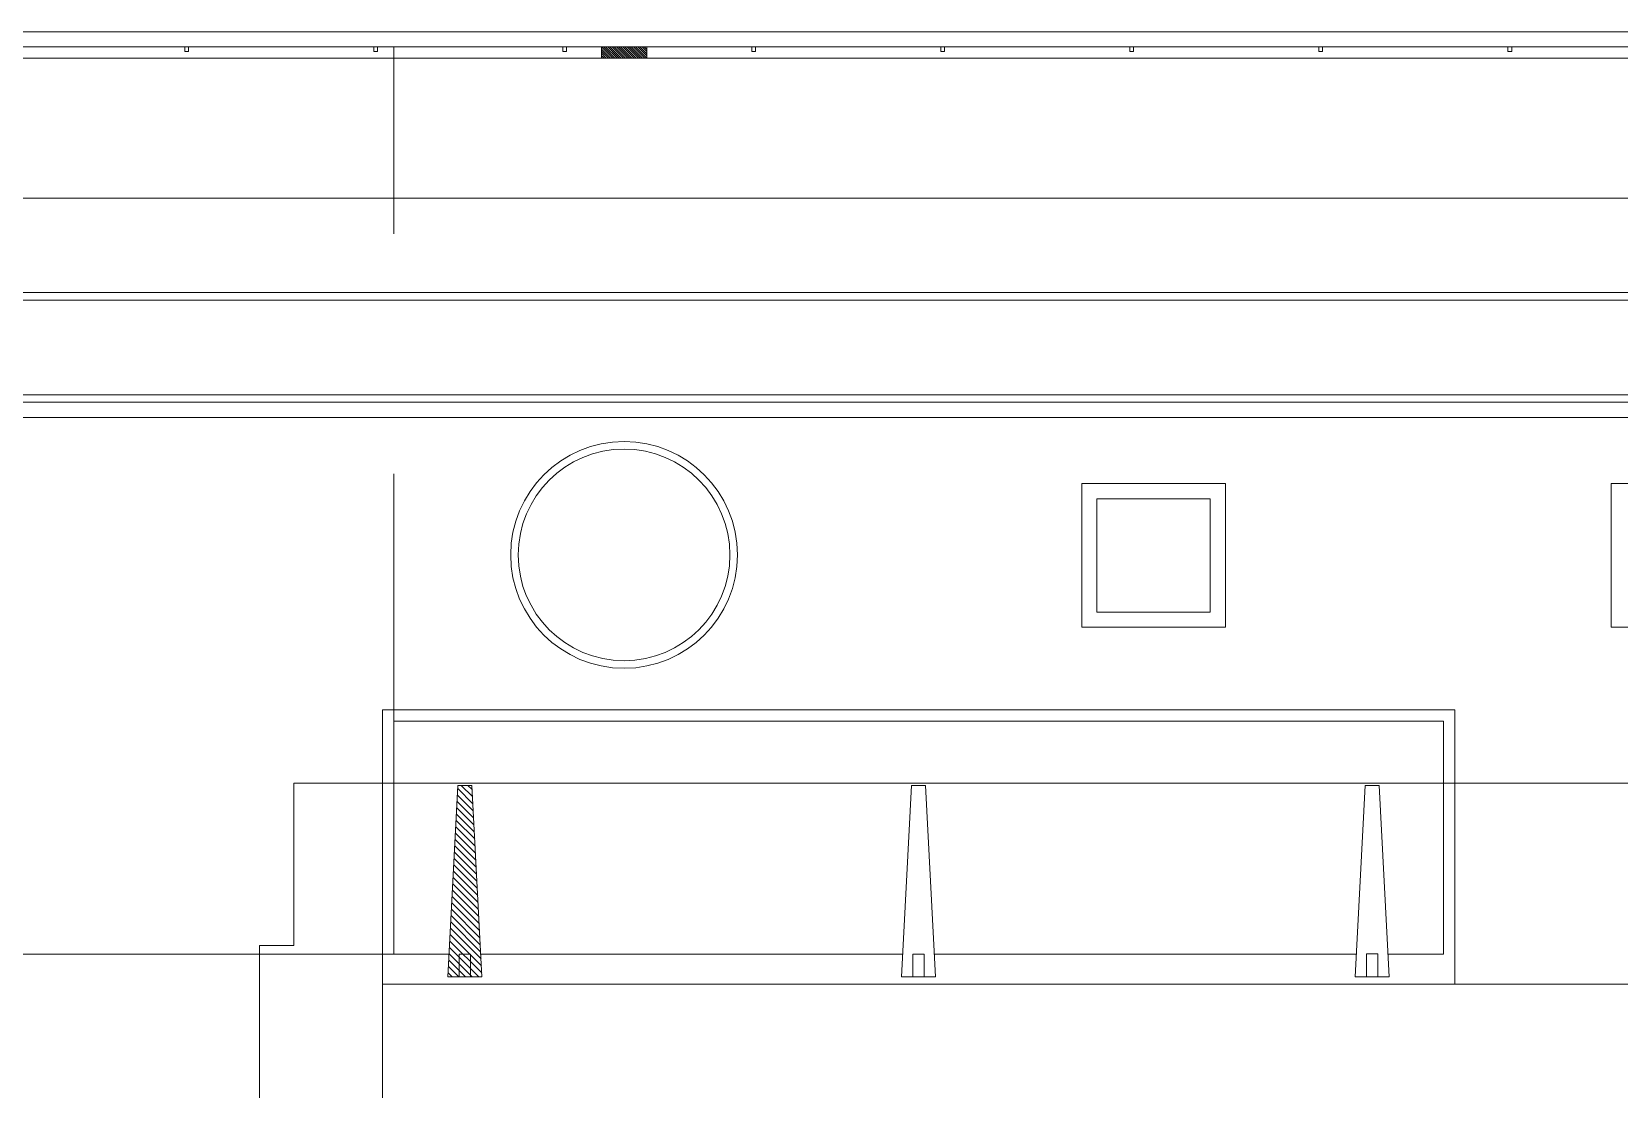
# Model space of a CAD drawing. Header units: millimetres. Extents: x 206 to 837, y 40 to 323.
# Drawn here: x 683.83 to 704.83, y 273.5 to 287.49 of the extents above; entities that cross this region are included whole.
import ezdxf

# ---------------------------------------------------------------- set-up
doc = ezdxf.new("R2010")
doc.units = ezdxf.units.MM
doc.set_wipeout_variables(frame=1)
doc.linetypes.add('HIDDEN', pattern=[9.525, 6.35, -3.175])
doc.layers.add('I-ARQ', color=8, linetype='Continuous', lineweight=0)

# ---------------------------------------------------------------- blocks, each defined once
blk = doc.blocks.new('CERCA')
at = {"layer": 'I-ARQ'}
blk.add_lwpolyline([(-0.025, 0), (0.025, 0), (0.025, -0.06), (-0.025, -0.06)], close=True, dxfattribs=at)

msp = doc.modelspace()

# ---------------------------------------------------------------- hatches: boundary and pattern name
at = {"layer": 'I-ARQ'}
h = msp.add_hatch(dxfattribs=at)
h.set_pattern_fill('_USER', color=256, scale=0.02, angle=-45, style=0, pattern_type=0)
h.set_pattern_definition([(315, (691.36383, 287.291822), (0.01414214, 0.01414214), [])])
h.paths.add_polyline_path([(691.964, 287.142), (691.964, 287.292), (691.364, 287.292), (691.364, 287.142)])
h = msp.add_hatch(dxfattribs=at)
h.set_pattern_fill('ANSI31', color=256, scale=0.5, angle=-90, style=0)
h.set_pattern_definition([(315, (689.334034, 277.52182), (0.0441942, 0.0441942), [])])
h.paths.add_polyline_path([(689.334, 274.992), (689.784, 274.992), (689.651, 277.522), (689.467, 277.522)])

# ---------------------------------------------------------------- linework, layer by layer
for p, q in [((793.181, 287.492), (666.462, 287.492)), ((793.388, 287.292), (666.379, 287.292)), ((793.388, 287.292), (666.379, 287.292)), ((793.242, 287.142), (666.379, 287.142)), ((765.118, 285.291), (666.441, 285.291)), ((765.149, 284.041), (666.441, 284.041)), ((765.224, 283.941), (677.004, 283.941)), ((688.467, 278.522), (702.651, 278.522)), ((688.467, 274.892), (688.467, 278.522)), ((702.651, 278.522), (702.651, 274.892)), ((688.617, 278.372), (702.501, 278.372)), ((688.617, 275.292), (688.617, 278.372)), ((702.501, 278.372), (702.501, 275.292)), ((687.294, 275.404), (687.294, 277.554)), ((687.294, 277.554), (751.844, 277.554)), ((686.784, 275.922), (686.784, 275.922)), ((686.784, 275.922), (686.784, 275.922)), ((686.844, 251.604), (686.844, 275.404)), ((686.844, 275.404), (687.294, 275.404)), ((689.35, 275.292), (688.617, 275.292)), ((689.768, 275.292), (695.35, 275.292)), ((695.768, 275.292), (701.35, 275.292)), ((702.501, 275.292), (701.768, 275.292)), ((702.651, 274.892), (688.467, 274.892)), ((688.467, 274.892), (688.467, 252.152)), ((701.387, 274.992), (701.387, 274.992)), ((706.467, 274.892), (702.651, 274.892))]:
    msp.add_line(p, q, dxfattribs=at)
at = {"layer": 'I-ARQ', "linetype": 'HIDDEN'}
for q in [(688.617, 287.292), (656.042, 275.292)]:
    msp.add_line((688.617, 275.292), q, dxfattribs=at)
at = {"layer": 'I-ARQ'}
for points in [[(691.964, 287.292), (691.964, 287.142), (691.364, 287.142), (691.364, 287.292)], [(699.617, 279.615), (699.617, 281.515), (697.717, 281.515), (697.717, 279.615)], [(706.617, 279.615), (706.617, 281.515), (704.717, 281.515), (704.717, 279.615)], [(699.417, 279.815), (699.417, 281.315), (697.917, 281.315), (697.917, 279.815)], [(689.651, 277.522), (689.467, 277.522), (689.334, 274.992), (689.784, 274.992)], [(689.784, 274.992), (689.651, 277.522), (689.467, 277.522), (689.334, 274.992)], [(701.784, 274.992), (701.651, 277.522), (701.467, 277.522), (701.334, 274.992)]]:
    msp.add_lwpolyline(points, close=True, dxfattribs=at)
for points in [[(775.219, 273.017, 0.40469), (765.224, 282.691, 0), (677.004, 282.691, 3059019602.697577)], [(775.119, 273.014, 0.40469), (765.224, 282.591), (677.004, 282.591)], [(774.919, 273.008, 0.40469), (765.224, 282.391), (677.004, 282.391)]]:
    msp.add_lwpolyline(points, format="xyb", dxfattribs=at)
for points in [[(695.334, 274.992), (695.784, 274.992), (695.651, 277.522), (695.467, 277.522), (695.334, 274.992)], [(689.634, 274.992), (689.484, 274.992), (689.484, 275.292), (689.634, 275.292), (689.634, 274.992)], [(695.484, 275.292), (695.484, 274.992), (695.634, 274.992), (695.634, 275.292), (695.484, 275.292)], [(701.634, 274.996), (701.634, 275.296), (701.484, 275.296), (701.484, 274.992), (701.634, 274.992)]]:
    msp.add_lwpolyline(points, dxfattribs=at)
for radius in [1.5, 1.4]:
    msp.add_circle((691.664, 280.572), radius, dxfattribs=at)

# ---------------------------------------------------------------- block references
for p in [(685.878, 287.292), (688.378, 287.292), (690.878, 287.292), (693.378, 287.292), (695.878, 287.292), (698.378, 287.292), (700.878, 287.292), (703.378, 287.292)]:
    msp.add_blockref('CERCA', p, dxfattribs=at)

# ---------------------------------------------------------------- next in the draw order: wipeouts: each hides what was drawn before it
msp.add_wipeout([(686.895, 276.41), (686.895, 275.61), (686.545, 275.61), (686.545, 276.41)]).dxf.layer = 'I-ARQ'

doc.saveas('drawing.dxf')
